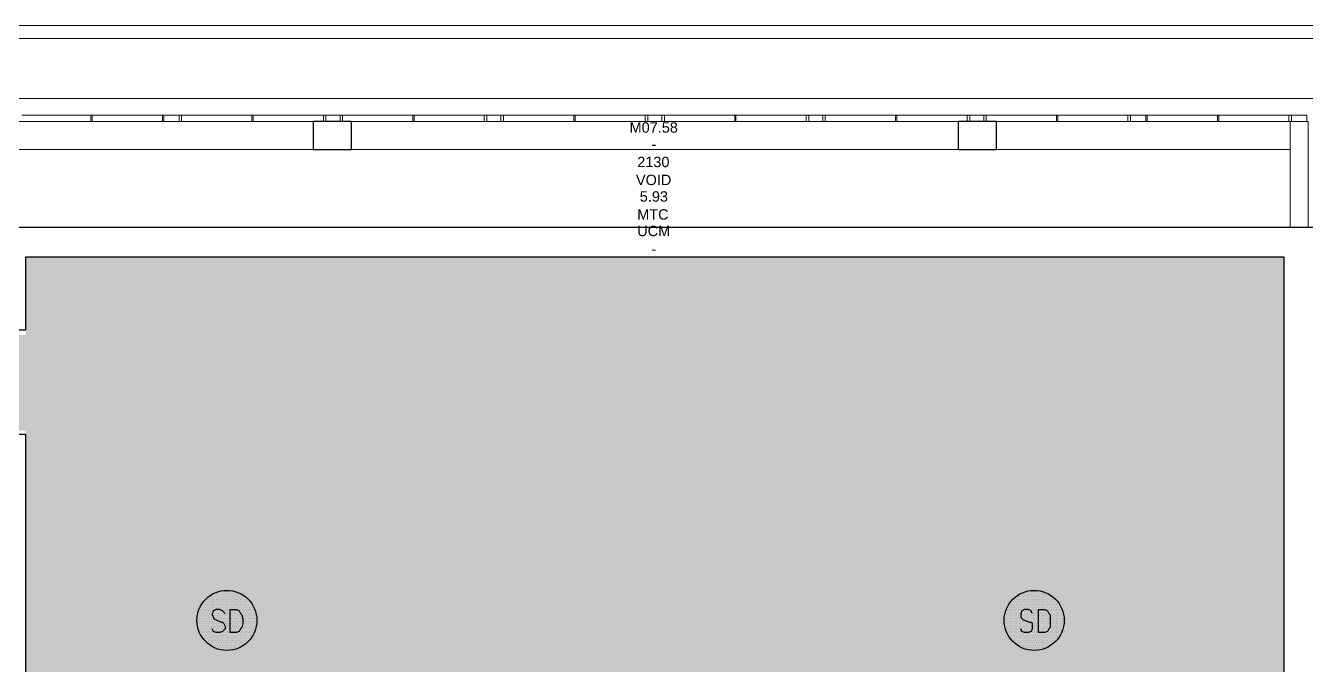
# Model space of a CAD drawing. Header units: millimetres. Extents: x 0 to 58.8, y 0 to 18.9.
# Drawn here: x 18.2 to 28.26, y 13.58 to 18.61 of the extents above; entities that cross this region are included whole.
import ezdxf

# ---------------------------------------------------------------- set-up
doc = ezdxf.new("R2010")
doc.units = ezdxf.units.MM
doc.layers.add('PDF_014407$_ps_FIRE$DETECT', color=80, linetype='Continuous', true_color=0x3fff00)
doc.layers.add('PDF_014407$HL-TMP', color=7, linetype='Continuous', true_color=0x800000)
for name, color, linetype in [('PDF_014407$_ps_HATCH', 7, 'Continuous'), ('PDF_014407$_ps_TEXTBOLD', 2, 'Continuous'), ('PDF_014407$BL', 7, 'Continuous'), ('PDF_014407$WA', 7, 'Continuous'), ('PDF_014407$WA-COL', 7, 'Continuous'), ('PDF_014407$WA-EXT', 7, 'Continuous'), ('PDF_014407$WN', 7, 'Continuous'), ('PDF_Text', 7, 'Continuous')]:
    doc.layers.add(name, color=color, linetype=linetype)
doc.styles.add('PDF ArialMT', font='arial.ttf')

msp = doc.modelspace()

# ---------------------------------------------------------------- linework, layer by layer
at = {"layer": 'PDF_014407$_ps_FIRE$DETECT', "lineweight": 25}
for centre in [(19.778, 13.935), (26.123, 13.935)]:
    msp.add_circle(centre, 0.236, dxfattribs=at)
at = {"layer": 'PDF_014407$_ps_HATCH', "lineweight": 9}
for points in [[(19.623, 14.1), (19.623, 14.1)], [(19.643, 14.1), (19.643, 14.1)], [(19.653, 14.12), (19.653, 14.12)], [(19.653, 14.1), (19.653, 14.1)], [(19.663, 14.12), (19.663, 14.12)], [(19.673, 14.141), (19.673, 14.141)], [(19.673, 14.1), (19.673, 14.1)], [(19.683, 14.12), (19.683, 14.12)], [(19.693, 14.141), (19.693, 14.141)], [(19.693, 14.1), (19.693, 14.1)], [(19.703, 14.161), (19.703, 14.161)], [(19.703, 14.12), (19.703, 14.12)], [(19.713, 14.141), (19.713, 14.141)], [(19.713, 14.1), (19.713, 14.1)], [(19.723, 14.161), (19.723, 14.161)], [(19.723, 14.12), (19.723, 14.12)], [(19.733, 14.141), (19.733, 14.141)], [(19.733, 14.1), (19.733, 14.1)], [(19.743, 14.161), (19.743, 14.161)], [(19.743, 14.12), (19.743, 14.12)], [(19.753, 14.141), (19.753, 14.141)], [(19.753, 14.1), (19.753, 14.1)], [(19.763, 14.161), (19.763, 14.161)], [(19.763, 14.12), (19.763, 14.12)], [(19.773, 14.141), (19.773, 14.141)], [(19.773, 14.1), (19.773, 14.1)], [(19.783, 14.161), (19.783, 14.161)], [(19.783, 14.12), (19.783, 14.12)], [(19.793, 14.141), (19.793, 14.141)], [(19.793, 14.1), (19.793, 14.1)], [(19.803, 14.161), (19.803, 14.161)], [(19.803, 14.12), (19.803, 14.12)], [(19.813, 14.141), (19.813, 14.141)], [(19.813, 14.1), (19.813, 14.1)], [(19.823, 14.161), (19.823, 14.161)], [(19.823, 14.12), (19.823, 14.12)], [(19.834, 14.161), (19.834, 14.161)], [(19.834, 14.141), (19.834, 14.141)], [(19.834, 14.12), (19.834, 14.12)], [(19.834, 14.1), (19.834, 14.1)], [(19.844, 14.141), (19.844, 14.141)], [(19.844, 14.1), (19.844, 14.1)], [(19.854, 14.161), (19.854, 14.161)], [(19.854, 14.12), (19.854, 14.12)], [(19.864, 14.141), (19.864, 14.141)], [(19.864, 14.1), (19.864, 14.1)], [(19.874, 14.12), (19.874, 14.12)], [(19.884, 14.141), (19.884, 14.141)], [(19.884, 14.1), (19.884, 14.1)], [(19.894, 14.12), (19.894, 14.12)], [(19.904, 14.1), (19.904, 14.1)], [(19.914, 14.12), (19.914, 14.12)], [(19.924, 14.1), (19.924, 14.1)], [(19.944, 14.1), (19.944, 14.1)], [(25.967, 14.1), (25.967, 14.1)], [(25.987, 14.1), (25.987, 14.1)], [(25.997, 14.12), (25.997, 14.12)], [(26.007, 14.1), (26.007, 14.1)], [(26.017, 14.12), (26.017, 14.12)], [(26.027, 14.141), (26.027, 14.141)], [(26.027, 14.1), (26.027, 14.1)], [(26.037, 14.12), (26.037, 14.12)], [(26.047, 14.141), (26.047, 14.141)], [(26.047, 14.1), (26.047, 14.1)], [(26.057, 14.161), (26.057, 14.161)], [(26.057, 14.12), (26.057, 14.12)], [(26.067, 14.141), (26.067, 14.141)], [(26.067, 14.1), (26.067, 14.1)], [(26.077, 14.161), (26.077, 14.161)], [(26.077, 14.12), (26.077, 14.12)], [(26.088, 14.141), (26.088, 14.141)], [(26.088, 14.1), (26.088, 14.1)], [(26.098, 14.161), (26.098, 14.161)], [(26.098, 14.12), (26.098, 14.12)], [(26.108, 14.141), (26.108, 14.141)], [(26.108, 14.1), (26.108, 14.1)], [(26.118, 14.161), (26.118, 14.161)], [(26.118, 14.12), (26.118, 14.12)], [(26.128, 14.161), (26.128, 14.161)], [(26.128, 14.141), (26.128, 14.141)], [(26.128, 14.12), (26.128, 14.12)], [(26.128, 14.1), (26.128, 14.1)], [(26.138, 14.141), (26.138, 14.141)], [(26.138, 14.1), (26.138, 14.1)], [(26.148, 14.161), (26.148, 14.161)], [(26.148, 14.12), (26.148, 14.12)], [(26.158, 14.141), (26.158, 14.141)], [(26.158, 14.1), (26.158, 14.1)], [(26.168, 14.161), (26.168, 14.161)], [(26.168, 14.12), (26.168, 14.12)], [(26.178, 14.141), (26.178, 14.141)], [(26.178, 14.1), (26.178, 14.1)], [(26.188, 14.161), (26.188, 14.161)], [(26.188, 14.12), (26.188, 14.12)], [(26.198, 14.141), (26.198, 14.141)], [(26.198, 14.1), (26.198, 14.1)], [(26.208, 14.161), (26.208, 14.161)], [(26.208, 14.12), (26.208, 14.12)], [(26.218, 14.141), (26.218, 14.141)], [(26.218, 14.1), (26.218, 14.1)], [(26.228, 14.12), (26.228, 14.12)], [(26.238, 14.141), (26.238, 14.141)], [(26.238, 14.1), (26.238, 14.1)], [(26.248, 14.12), (26.248, 14.12)], [(26.258, 14.1), (26.258, 14.1)], [(26.268, 14.12), (26.268, 14.12)], [(26.278, 14.1), (26.278, 14.1)], [(26.298, 14.1), (26.298, 14.1)], [(19.552, 14.01), (19.552, 14.01)], [(19.562, 14.02), (19.562, 14.02)], [(19.573, 14.04), (19.573, 14.04)], [(19.573, 14.01), (19.573, 14.01)], [(19.583, 14.06), (19.583, 14.06)], [(19.583, 14.02), (19.583, 14.02)], [(19.593, 14.04), (19.593, 14.04)], [(19.593, 14.01), (19.593, 14.01)], [(19.603, 14.06), (19.603, 14.06)], [(19.603, 14.02), (19.603, 14.02)], [(19.613, 14.08), (19.613, 14.08)], [(19.613, 14.04), (19.613, 14.04)], [(19.613, 14.01), (19.613, 14.01)], [(19.623, 14.06), (19.623, 14.06)], [(19.623, 14.02), (19.623, 14.02)], [(19.633, 14.08), (19.633, 14.08)], [(19.633, 14.04), (19.633, 14.04)], [(19.633, 14.01), (19.633, 14.01)], [(19.643, 14.06), (19.643, 14.06)], [(19.643, 14.02), (19.643, 14.02)], [(19.653, 14.08), (19.653, 14.08)], [(19.653, 14.06), (19.653, 14.06)], [(19.653, 14.04), (19.653, 14.04)], [(19.653, 14.02), (19.653, 14.02)], [(19.653, 14.01), (19.653, 14.01)], [(19.663, 14.08), (19.663, 14.08)], [(19.663, 14.04), (19.663, 14.04)], [(19.663, 14.01), (19.663, 14.01)], [(19.673, 14.06), (19.673, 14.06)], [(19.673, 14.02), (19.673, 14.02)], [(19.683, 14.08), (19.683, 14.08)], [(19.683, 14.04), (19.683, 14.04)], [(19.683, 14.01), (19.683, 14.01)], [(19.693, 14.06), (19.693, 14.06)], [(19.693, 14.02), (19.693, 14.02)], [(19.703, 14.08), (19.703, 14.08)], [(19.703, 14.04), (19.703, 14.04)], [(19.703, 14.01), (19.703, 14.01)], [(19.713, 14.06), (19.713, 14.06)], [(19.713, 14.02), (19.713, 14.02)], [(19.723, 14.08), (19.723, 14.08)], [(19.723, 14.04), (19.723, 14.04)], [(19.723, 14.01), (19.723, 14.01)], [(19.733, 14.06), (19.733, 14.06)], [(19.733, 14.02), (19.733, 14.02)], [(19.743, 14.08), (19.743, 14.08)], [(19.743, 14.04), (19.743, 14.04)], [(19.743, 14.01), (19.743, 14.01)], [(19.753, 14.06), (19.753, 14.06)], [(19.753, 14.02), (19.753, 14.02)], [(19.763, 14.08), (19.763, 14.08)], [(19.763, 14.04), (19.763, 14.04)], [(19.763, 14.01), (19.763, 14.01)], [(19.773, 14.06), (19.773, 14.06)], [(19.773, 14.02), (19.773, 14.02)], [(19.783, 14.08), (19.783, 14.08)], [(19.783, 14.04), (19.783, 14.04)], [(19.783, 14.01), (19.783, 14.01)], [(19.793, 14.06), (19.793, 14.06)], [(19.793, 14.02), (19.793, 14.02)], [(19.803, 14.08), (19.803, 14.08)], [(19.803, 14.04), (19.803, 14.04)], [(19.803, 14.01), (19.803, 14.01)], [(19.813, 14.06), (19.813, 14.06)], [(19.813, 14.02), (19.813, 14.02)], [(19.823, 14.08), (19.823, 14.08)], [(19.823, 14.04), (19.823, 14.04)], [(19.823, 14.01), (19.823, 14.01)], [(19.834, 14.08), (19.834, 14.08)], [(19.834, 14.06), (19.834, 14.06)], [(19.834, 14.04), (19.834, 14.04)], [(19.834, 14.02), (19.834, 14.02)], [(19.834, 14.01), (19.834, 14.01)], [(19.844, 14.06), (19.844, 14.06)], [(19.844, 14.02), (19.844, 14.02)], [(19.854, 14.08), (19.854, 14.08)], [(19.854, 14.04), (19.854, 14.04)], [(19.854, 14.01), (19.854, 14.01)], [(19.864, 14.06), (19.864, 14.06)], [(19.864, 14.02), (19.864, 14.02)], [(19.874, 14.08), (19.874, 14.08)], [(19.874, 14.04), (19.874, 14.04)], [(19.874, 14.01), (19.874, 14.01)], [(19.884, 14.06), (19.884, 14.06)], [(19.884, 14.02), (19.884, 14.02)], [(19.894, 14.08), (19.894, 14.08)], [(19.894, 14.04), (19.894, 14.04)], [(19.894, 14.01), (19.894, 14.01)], [(19.904, 14.06), (19.904, 14.06)], [(19.904, 14.02), (19.904, 14.02)], [(19.914, 14.08), (19.914, 14.08)], [(19.914, 14.04), (19.914, 14.04)], [(19.914, 14.01), (19.914, 14.01)], [(19.924, 14.06), (19.924, 14.06)], [(19.924, 14.02), (19.924, 14.02)], [(19.934, 14.08), (19.934, 14.08)], [(19.934, 14.04), (19.934, 14.04)], [(19.934, 14.01), (19.934, 14.01)], [(19.944, 14.06), (19.944, 14.06)], [(19.944, 14.02), (19.944, 14.02)], [(19.954, 14.08), (19.954, 14.08)], [(19.954, 14.04), (19.954, 14.04)], [(19.954, 14.01), (19.954, 14.01)], [(19.964, 14.06), (19.964, 14.06)], [(19.964, 14.02), (19.964, 14.02)], [(19.974, 14.04), (19.974, 14.04)], [(19.974, 14.01), (19.974, 14.01)], [(19.984, 14.06), (19.984, 14.06)], [(19.984, 14.02), (19.984, 14.02)], [(19.994, 14.04), (19.994, 14.04)], [(19.994, 14.01), (19.994, 14.01)], [(20.004, 14.02), (20.004, 14.02)], [(20.004, 14.01), (20.004, 14.01)], [(25.907, 14.01), (25.907, 14.01)], [(25.917, 14.02), (25.917, 14.02)], [(25.927, 14.04), (25.927, 14.04)], [(25.927, 14.01), (25.927, 14.01)], [(25.937, 14.06), (25.937, 14.06)], [(25.937, 14.02), (25.937, 14.02)], [(25.947, 14.06), (25.947, 14.06)], [(25.947, 14.04), (25.947, 14.04)], [(25.947, 14.02), (25.947, 14.02)], [(25.947, 14.01), (25.947, 14.01)], [(25.957, 14.08), (25.957, 14.08)], [(25.957, 14.04), (25.957, 14.04)], [(25.957, 14.01), (25.957, 14.01)], [(25.967, 14.06), (25.967, 14.06)], [(25.967, 14.02), (25.967, 14.02)], [(25.977, 14.08), (25.977, 14.08)], [(25.977, 14.04), (25.977, 14.04)], [(25.977, 14.01), (25.977, 14.01)], [(25.987, 14.06), (25.987, 14.06)], [(25.987, 14.02), (25.987, 14.02)], [(25.997, 14.08), (25.997, 14.08)], [(25.997, 14.04), (25.997, 14.04)], [(25.997, 14.01), (25.997, 14.01)], [(26.007, 14.06), (26.007, 14.06)], [(26.007, 14.02), (26.007, 14.02)], [(26.017, 14.08), (26.017, 14.08)], [(26.017, 14.04), (26.017, 14.04)], [(26.017, 14.01), (26.017, 14.01)], [(26.027, 14.06), (26.027, 14.06)], [(26.027, 14.02), (26.027, 14.02)], [(26.037, 14.08), (26.037, 14.08)], [(26.037, 14.04), (26.037, 14.04)], [(26.037, 14.01), (26.037, 14.01)], [(26.047, 14.06), (26.047, 14.06)], [(26.047, 14.02), (26.047, 14.02)], [(26.057, 14.08), (26.057, 14.08)], [(26.057, 14.04), (26.057, 14.04)], [(26.057, 14.01), (26.057, 14.01)], [(26.067, 14.06), (26.067, 14.06)], [(26.067, 14.02), (26.067, 14.02)], [(26.077, 14.08), (26.077, 14.08)], [(26.077, 14.04), (26.077, 14.04)], [(26.077, 14.01), (26.077, 14.01)], [(26.088, 14.06), (26.088, 14.06)], [(26.088, 14.02), (26.088, 14.02)], [(26.098, 14.08), (26.098, 14.08)], [(26.098, 14.04), (26.098, 14.04)], [(26.098, 14.01), (26.098, 14.01)], [(26.108, 14.06), (26.108, 14.06)], [(26.108, 14.02), (26.108, 14.02)], [(26.118, 14.08), (26.118, 14.08)], [(26.118, 14.04), (26.118, 14.04)], [(26.118, 14.01), (26.118, 14.01)], [(26.128, 14.08), (26.128, 14.08)], [(26.128, 14.06), (26.128, 14.06)], [(26.128, 14.04), (26.128, 14.04)], [(26.128, 14.02), (26.128, 14.02)], [(26.128, 14.01), (26.128, 14.01)], [(26.138, 14.06), (26.138, 14.06)], [(26.138, 14.02), (26.138, 14.02)], [(26.148, 14.08), (26.148, 14.08)], [(26.148, 14.04), (26.148, 14.04)], [(26.148, 14.01), (26.148, 14.01)], [(26.158, 14.06), (26.158, 14.06)], [(26.158, 14.02), (26.158, 14.02)], [(26.168, 14.08), (26.168, 14.08)], [(26.168, 14.04), (26.168, 14.04)], [(26.168, 14.01), (26.168, 14.01)], [(26.178, 14.06), (26.178, 14.06)], [(26.178, 14.02), (26.178, 14.02)], [(26.188, 14.08), (26.188, 14.08)], [(26.188, 14.04), (26.188, 14.04)], [(26.188, 14.01), (26.188, 14.01)], [(26.198, 14.06), (26.198, 14.06)], [(26.198, 14.02), (26.198, 14.02)], [(26.208, 14.08), (26.208, 14.08)], [(26.208, 14.04), (26.208, 14.04)], [(26.208, 14.01), (26.208, 14.01)], [(26.218, 14.06), (26.218, 14.06)], [(26.218, 14.02), (26.218, 14.02)], [(26.228, 14.08), (26.228, 14.08)], [(26.228, 14.04), (26.228, 14.04)], [(26.228, 14.01), (26.228, 14.01)], [(26.238, 14.06), (26.238, 14.06)], [(26.238, 14.02), (26.238, 14.02)], [(26.248, 14.08), (26.248, 14.08)], [(26.248, 14.04), (26.248, 14.04)], [(26.248, 14.01), (26.248, 14.01)], [(26.258, 14.06), (26.258, 14.06)], [(26.258, 14.02), (26.258, 14.02)], [(26.268, 14.08), (26.268, 14.08)], [(26.268, 14.04), (26.268, 14.04)], [(26.268, 14.01), (26.268, 14.01)], [(26.278, 14.06), (26.278, 14.06)], [(26.278, 14.02), (26.278, 14.02)], [(26.288, 14.08), (26.288, 14.08)], [(26.288, 14.04), (26.288, 14.04)], [(26.288, 14.01), (26.288, 14.01)], [(26.298, 14.08), (26.298, 14.08)], [(26.298, 14.06), (26.298, 14.06)], [(26.298, 14.04), (26.298, 14.04)], [(26.298, 14.02), (26.298, 14.02)], [(26.298, 14.01), (26.298, 14.01)], [(26.308, 14.06), (26.308, 14.06)], [(26.308, 14.02), (26.308, 14.02)], [(26.318, 14.04), (26.318, 14.04)], [(26.318, 14.01), (26.318, 14.01)], [(26.328, 14.06), (26.328, 14.06)], [(26.328, 14.02), (26.328, 14.02)], [(26.338, 14.04), (26.338, 14.04)], [(26.338, 14.01), (26.338, 14.01)], [(26.349, 14.02), (26.349, 14.02)], [(26.359, 14.01), (26.359, 14.01)], [(19.542, 13.95), (19.542, 13.95)], [(19.542, 13.91), (19.542, 13.91)], [(19.552, 13.97), (19.552, 13.97)], [(19.552, 13.93), (19.552, 13.93)], [(19.562, 13.99), (19.562, 13.99)], [(19.562, 13.95), (19.562, 13.95)], [(19.562, 13.91), (19.562, 13.91)], [(19.573, 13.97), (19.573, 13.97)], [(19.573, 13.93), (19.573, 13.93)], [(19.583, 13.99), (19.583, 13.99)], [(19.583, 13.95), (19.583, 13.95)], [(19.583, 13.91), (19.583, 13.91)], [(19.593, 13.97), (19.593, 13.97)], [(19.593, 13.93), (19.593, 13.93)], [(19.603, 13.99), (19.603, 13.99)], [(19.603, 13.95), (19.603, 13.95)], [(19.603, 13.91), (19.603, 13.91)], [(19.613, 13.97), (19.613, 13.97)], [(19.613, 13.93), (19.613, 13.93)], [(19.623, 13.99), (19.623, 13.99)], [(19.623, 13.95), (19.623, 13.95)], [(19.623, 13.91), (19.623, 13.91)], [(19.633, 13.97), (19.633, 13.97)], [(19.633, 13.93), (19.633, 13.93)], [(19.643, 13.99), (19.643, 13.99)], [(19.643, 13.95), (19.643, 13.95)], [(19.643, 13.91), (19.643, 13.91)], [(19.653, 13.99), (19.653, 13.99)], [(19.653, 13.97), (19.653, 13.97)], [(19.653, 13.95), (19.653, 13.95)], [(19.653, 13.93), (19.653, 13.93)], [(19.653, 13.91), (19.653, 13.91)], [(19.663, 13.97), (19.663, 13.97)], [(19.663, 13.93), (19.663, 13.93)], [(19.673, 13.99), (19.673, 13.99)], [(19.673, 13.95), (19.673, 13.95)], [(19.673, 13.91), (19.673, 13.91)], [(19.683, 13.97), (19.683, 13.97)], [(19.683, 13.93), (19.683, 13.93)], [(19.693, 13.99), (19.693, 13.99)], [(19.693, 13.95), (19.693, 13.95)], [(19.693, 13.91), (19.693, 13.91)], [(19.703, 13.97), (19.703, 13.97)], [(19.703, 13.93), (19.703, 13.93)], [(19.713, 13.99), (19.713, 13.99)], [(19.713, 13.95), (19.713, 13.95)], [(19.713, 13.91), (19.713, 13.91)], [(19.723, 13.97), (19.723, 13.97)], [(19.723, 13.93), (19.723, 13.93)], [(19.733, 13.99), (19.733, 13.99)], [(19.733, 13.95), (19.733, 13.95)], [(19.733, 13.91), (19.733, 13.91)], [(19.743, 13.97), (19.743, 13.97)], [(19.743, 13.93), (19.743, 13.93)], [(19.753, 13.99), (19.753, 13.99)], [(19.753, 13.95), (19.753, 13.95)], [(19.753, 13.91), (19.753, 13.91)], [(19.763, 13.97), (19.763, 13.97)], [(19.763, 13.93), (19.763, 13.93)], [(19.773, 13.99), (19.773, 13.99)], [(19.773, 13.95), (19.773, 13.95)], [(19.773, 13.91), (19.773, 13.91)], [(19.783, 13.97), (19.783, 13.97)], [(19.783, 13.93), (19.783, 13.93)], [(19.793, 13.99), (19.793, 13.99)], [(19.793, 13.95), (19.793, 13.95)], [(19.793, 13.91), (19.793, 13.91)], [(19.803, 13.97), (19.803, 13.97)], [(19.803, 13.93), (19.803, 13.93)], [(19.813, 13.99), (19.813, 13.99)], [(19.813, 13.95), (19.813, 13.95)], [(19.813, 13.91), (19.813, 13.91)], [(19.823, 13.97), (19.823, 13.97)], [(19.823, 13.93), (19.823, 13.93)], [(19.834, 13.99), (19.834, 13.99)], [(19.834, 13.97), (19.834, 13.97)], [(19.834, 13.95), (19.834, 13.95)], [(19.834, 13.93), (19.834, 13.93)], [(19.834, 13.91), (19.834, 13.91)], [(19.844, 13.99), (19.844, 13.99)], [(19.844, 13.95), (19.844, 13.95)], [(19.844, 13.91), (19.844, 13.91)], [(19.854, 13.97), (19.854, 13.97)], [(19.854, 13.93), (19.854, 13.93)], [(19.864, 13.99), (19.864, 13.99)], [(19.864, 13.95), (19.864, 13.95)], [(19.864, 13.91), (19.864, 13.91)], [(19.874, 13.97), (19.874, 13.97)], [(19.874, 13.93), (19.874, 13.93)], [(19.884, 13.99), (19.884, 13.99)], [(19.884, 13.95), (19.884, 13.95)], [(19.884, 13.91), (19.884, 13.91)], [(19.894, 13.97), (19.894, 13.97)], [(19.894, 13.93), (19.894, 13.93)], [(19.904, 13.99), (19.904, 13.99)], [(19.904, 13.95), (19.904, 13.95)], [(19.904, 13.91), (19.904, 13.91)], [(19.914, 13.97), (19.914, 13.97)], [(19.914, 13.93), (19.914, 13.93)], [(19.924, 13.99), (19.924, 13.99)], [(19.924, 13.95), (19.924, 13.95)], [(19.924, 13.91), (19.924, 13.91)], [(19.934, 13.97), (19.934, 13.97)], [(19.934, 13.93), (19.934, 13.93)], [(19.944, 13.99), (19.944, 13.99)], [(19.944, 13.95), (19.944, 13.95)], [(19.944, 13.91), (19.944, 13.91)], [(19.954, 13.97), (19.954, 13.97)], [(19.954, 13.93), (19.954, 13.93)], [(19.964, 13.99), (19.964, 13.99)], [(19.964, 13.95), (19.964, 13.95)], [(19.964, 13.91), (19.964, 13.91)], [(19.974, 13.97), (19.974, 13.97)], [(19.974, 13.93), (19.974, 13.93)], [(19.984, 13.99), (19.984, 13.99)], [(19.984, 13.95), (19.984, 13.95)], [(19.984, 13.91), (19.984, 13.91)], [(19.994, 13.97), (19.994, 13.97)], [(19.994, 13.93), (19.994, 13.93)], [(20.004, 13.99), (20.004, 13.99)], [(20.004, 13.97), (20.004, 13.97)], [(20.004, 13.95), (20.004, 13.95)], [(20.004, 13.93), (20.004, 13.93)], [(20.004, 13.91), (20.004, 13.91)], [(20.014, 13.95), (20.014, 13.95)], [(20.014, 13.91), (20.014, 13.91)], [(25.897, 13.95), (25.897, 13.95)], [(25.897, 13.91), (25.897, 13.91)], [(25.907, 13.97), (25.907, 13.97)], [(25.907, 13.93), (25.907, 13.93)], [(25.917, 13.99), (25.917, 13.99)], [(25.917, 13.95), (25.917, 13.95)], [(25.917, 13.91), (25.917, 13.91)], [(25.927, 13.97), (25.927, 13.97)], [(25.927, 13.93), (25.927, 13.93)], [(25.937, 13.99), (25.937, 13.99)], [(25.937, 13.95), (25.937, 13.95)], [(25.937, 13.91), (25.937, 13.91)], [(25.947, 13.99), (25.947, 13.99)], [(25.947, 13.97), (25.947, 13.97)], [(25.947, 13.95), (25.947, 13.95)], [(25.947, 13.93), (25.947, 13.93)], [(25.947, 13.91), (25.947, 13.91)], [(25.957, 13.97), (25.957, 13.97)], [(25.957, 13.93), (25.957, 13.93)], [(25.967, 13.99), (25.967, 13.99)], [(25.967, 13.95), (25.967, 13.95)], [(25.967, 13.91), (25.967, 13.91)], [(25.977, 13.97), (25.977, 13.97)], [(25.977, 13.93), (25.977, 13.93)], [(25.987, 13.99), (25.987, 13.99)], [(25.987, 13.95), (25.987, 13.95)], [(25.987, 13.91), (25.987, 13.91)], [(25.997, 13.97), (25.997, 13.97)], [(25.997, 13.93), (25.997, 13.93)], [(26.007, 13.99), (26.007, 13.99)], [(26.007, 13.95), (26.007, 13.95)], [(26.007, 13.91), (26.007, 13.91)], [(26.017, 13.97), (26.017, 13.97)], [(26.017, 13.93), (26.017, 13.93)], [(26.027, 13.99), (26.027, 13.99)], [(26.027, 13.95), (26.027, 13.95)], [(26.027, 13.91), (26.027, 13.91)], [(26.037, 13.97), (26.037, 13.97)], [(26.037, 13.93), (26.037, 13.93)], [(26.047, 13.99), (26.047, 13.99)], [(26.047, 13.95), (26.047, 13.95)], [(26.047, 13.91), (26.047, 13.91)], [(26.057, 13.97), (26.057, 13.97)], [(26.057, 13.93), (26.057, 13.93)], [(26.067, 13.99), (26.067, 13.99)], [(26.067, 13.95), (26.067, 13.95)], [(26.067, 13.91), (26.067, 13.91)], [(26.077, 13.97), (26.077, 13.97)], [(26.077, 13.93), (26.077, 13.93)], [(26.088, 13.99), (26.088, 13.99)], [(26.088, 13.95), (26.088, 13.95)], [(26.088, 13.91), (26.088, 13.91)], [(26.098, 13.97), (26.098, 13.97)], [(26.098, 13.93), (26.098, 13.93)], [(26.108, 13.99), (26.108, 13.99)], [(26.108, 13.95), (26.108, 13.95)], [(26.108, 13.91), (26.108, 13.91)], [(26.118, 13.97), (26.118, 13.97)], [(26.118, 13.93), (26.118, 13.93)], [(26.128, 13.99), (26.128, 13.99)], [(26.128, 13.97), (26.128, 13.97)], [(26.128, 13.95), (26.128, 13.95)], [(26.128, 13.93), (26.128, 13.93)], [(26.128, 13.91), (26.128, 13.91)], [(26.138, 13.99), (26.138, 13.99)], [(26.138, 13.95), (26.138, 13.95)], [(26.138, 13.91), (26.138, 13.91)], [(26.148, 13.97), (26.148, 13.97)], [(26.148, 13.93), (26.148, 13.93)], [(26.158, 13.99), (26.158, 13.99)], [(26.158, 13.95), (26.158, 13.95)], [(26.158, 13.91), (26.158, 13.91)], [(26.168, 13.97), (26.168, 13.97)], [(26.168, 13.93), (26.168, 13.93)], [(26.178, 13.99), (26.178, 13.99)], [(26.178, 13.95), (26.178, 13.95)], [(26.178, 13.91), (26.178, 13.91)], [(26.188, 13.97), (26.188, 13.97)], [(26.188, 13.93), (26.188, 13.93)], [(26.198, 13.99), (26.198, 13.99)], [(26.198, 13.95), (26.198, 13.95)], [(26.198, 13.91), (26.198, 13.91)], [(26.208, 13.97), (26.208, 13.97)], [(26.208, 13.93), (26.208, 13.93)], [(26.218, 13.99), (26.218, 13.99)], [(26.218, 13.95), (26.218, 13.95)], [(26.218, 13.91), (26.218, 13.91)], [(26.228, 13.97), (26.228, 13.97)], [(26.228, 13.93), (26.228, 13.93)], [(26.238, 13.99), (26.238, 13.99)], [(26.238, 13.95), (26.238, 13.95)], [(26.238, 13.91), (26.238, 13.91)], [(26.248, 13.97), (26.248, 13.97)], [(26.248, 13.93), (26.248, 13.93)], [(26.258, 13.99), (26.258, 13.99)], [(26.258, 13.95), (26.258, 13.95)], [(26.258, 13.91), (26.258, 13.91)], [(26.268, 13.97), (26.268, 13.97)], [(26.268, 13.93), (26.268, 13.93)], [(26.278, 13.99), (26.278, 13.99)], [(26.278, 13.95), (26.278, 13.95)], [(26.278, 13.91), (26.278, 13.91)], [(26.288, 13.97), (26.288, 13.97)], [(26.288, 13.93), (26.288, 13.93)], [(26.298, 13.99), (26.298, 13.99)], [(26.298, 13.97), (26.298, 13.97)], [(26.298, 13.95), (26.298, 13.95)], [(26.298, 13.93), (26.298, 13.93)], [(26.298, 13.91), (26.298, 13.91)], [(26.308, 13.99), (26.308, 13.99)], [(26.308, 13.95), (26.308, 13.95)], [(26.308, 13.91), (26.308, 13.91)], [(26.318, 13.97), (26.318, 13.97)], [(26.318, 13.93), (26.318, 13.93)], [(26.328, 13.99), (26.328, 13.99)], [(26.328, 13.95), (26.328, 13.95)], [(26.328, 13.91), (26.328, 13.91)], [(26.338, 13.97), (26.338, 13.97)], [(26.338, 13.93), (26.338, 13.93)], [(26.349, 13.99), (26.349, 13.99)], [(26.349, 13.95), (26.349, 13.95)], [(26.349, 13.91), (26.349, 13.91)], [(26.359, 13.97), (26.359, 13.97)], [(26.359, 13.93), (26.359, 13.93)], [(26.369, 13.95), (26.369, 13.95)], [(26.369, 13.91), (26.369, 13.91)], [(19.552, 13.89), (19.552, 13.89)], [(19.552, 13.849), (19.552, 13.849)], [(19.562, 13.87), (19.562, 13.87)], [(19.562, 13.839), (19.562, 13.839)], [(19.573, 13.89), (19.573, 13.89)], [(19.573, 13.849), (19.573, 13.849)], [(19.573, 13.819), (19.573, 13.819)], [(19.583, 13.87), (19.583, 13.87)], [(19.583, 13.839), (19.583, 13.839)], [(19.583, 13.799), (19.583, 13.799)], [(19.593, 13.89), (19.593, 13.89)], [(19.593, 13.849), (19.593, 13.849)], [(19.593, 13.819), (19.593, 13.819)], [(19.603, 13.87), (19.603, 13.87)], [(19.603, 13.839), (19.603, 13.839)], [(19.603, 13.799), (19.603, 13.799)], [(19.613, 13.89), (19.613, 13.89)], [(19.613, 13.849), (19.613, 13.849)], [(19.613, 13.819), (19.613, 13.819)], [(19.623, 13.87), (19.623, 13.87)], [(19.623, 13.839), (19.623, 13.839)], [(19.623, 13.799), (19.623, 13.799)], [(19.633, 13.89), (19.633, 13.89)], [(19.633, 13.849), (19.633, 13.849)], [(19.633, 13.819), (19.633, 13.819)], [(19.643, 13.87), (19.643, 13.87)], [(19.643, 13.839), (19.643, 13.839)], [(19.643, 13.799), (19.643, 13.799)], [(19.653, 13.89), (19.653, 13.89)], [(19.653, 13.87), (19.653, 13.87)], [(19.653, 13.849), (19.653, 13.849)], [(19.653, 13.839), (19.653, 13.839)], [(19.653, 13.819), (19.653, 13.819)], [(19.653, 13.799), (19.653, 13.799)], [(19.663, 13.89), (19.663, 13.89)], [(19.663, 13.849), (19.663, 13.849)], [(19.663, 13.819), (19.663, 13.819)], [(19.673, 13.87), (19.673, 13.87)], [(19.673, 13.839), (19.673, 13.839)], [(19.673, 13.799), (19.673, 13.799)], [(19.683, 13.89), (19.683, 13.89)], [(19.683, 13.849), (19.683, 13.849)], [(19.683, 13.819), (19.683, 13.819)], [(19.693, 13.87), (19.693, 13.87)], [(19.693, 13.839), (19.693, 13.839)], [(19.693, 13.799), (19.693, 13.799)], [(19.703, 13.89), (19.703, 13.89)], [(19.703, 13.849), (19.703, 13.849)], [(19.703, 13.819), (19.703, 13.819)], [(19.713, 13.87), (19.713, 13.87)], [(19.713, 13.839), (19.713, 13.839)], [(19.713, 13.799), (19.713, 13.799)], [(19.723, 13.89), (19.723, 13.89)], [(19.723, 13.849), (19.723, 13.849)], [(19.723, 13.819), (19.723, 13.819)], [(19.733, 13.87), (19.733, 13.87)], [(19.733, 13.839), (19.733, 13.839)], [(19.733, 13.799), (19.733, 13.799)], [(19.743, 13.89), (19.743, 13.89)], [(19.743, 13.849), (19.743, 13.849)], [(19.743, 13.819), (19.743, 13.819)], [(19.753, 13.87), (19.753, 13.87)], [(19.753, 13.839), (19.753, 13.839)], [(19.753, 13.799), (19.753, 13.799)], [(19.763, 13.89), (19.763, 13.89)], [(19.763, 13.849), (19.763, 13.849)], [(19.763, 13.819), (19.763, 13.819)], [(19.773, 13.87), (19.773, 13.87)], [(19.773, 13.839), (19.773, 13.839)], [(19.773, 13.799), (19.773, 13.799)], [(19.783, 13.89), (19.783, 13.89)], [(19.783, 13.849), (19.783, 13.849)], [(19.783, 13.819), (19.783, 13.819)], [(19.793, 13.87), (19.793, 13.87)], [(19.793, 13.839), (19.793, 13.839)], [(19.793, 13.799), (19.793, 13.799)], [(19.803, 13.89), (19.803, 13.89)], [(19.803, 13.849), (19.803, 13.849)], [(19.803, 13.819), (19.803, 13.819)], [(19.813, 13.87), (19.813, 13.87)], [(19.813, 13.839), (19.813, 13.839)], [(19.813, 13.799), (19.813, 13.799)], [(19.823, 13.89), (19.823, 13.89)], [(19.823, 13.849), (19.823, 13.849)], [(19.823, 13.819), (19.823, 13.819)], [(19.834, 13.89), (19.834, 13.89)], [(19.834, 13.87), (19.834, 13.87)], [(19.834, 13.849), (19.834, 13.849)], [(19.834, 13.839), (19.834, 13.839)], [(19.834, 13.819), (19.834, 13.819)], [(19.834, 13.799), (19.834, 13.799)], [(19.844, 13.87), (19.844, 13.87)], [(19.844, 13.839), (19.844, 13.839)], [(19.844, 13.799), (19.844, 13.799)], [(19.854, 13.89), (19.854, 13.89)], [(19.854, 13.849), (19.854, 13.849)], [(19.854, 13.819), (19.854, 13.819)], [(19.864, 13.87), (19.864, 13.87)], [(19.864, 13.839), (19.864, 13.839)], [(19.864, 13.799), (19.864, 13.799)], [(19.874, 13.89), (19.874, 13.89)], [(19.874, 13.849), (19.874, 13.849)], [(19.874, 13.819), (19.874, 13.819)], [(19.884, 13.87), (19.884, 13.87)], [(19.884, 13.839), (19.884, 13.839)], [(19.884, 13.799), (19.884, 13.799)], [(19.894, 13.89), (19.894, 13.89)], [(19.894, 13.849), (19.894, 13.849)], [(19.894, 13.819), (19.894, 13.819)], [(19.904, 13.87), (19.904, 13.87)], [(19.904, 13.839), (19.904, 13.839)], [(19.904, 13.799), (19.904, 13.799)], [(19.914, 13.89), (19.914, 13.89)], [(19.914, 13.849), (19.914, 13.849)], [(19.914, 13.819), (19.914, 13.819)], [(19.924, 13.87), (19.924, 13.87)], [(19.924, 13.839), (19.924, 13.839)], [(19.924, 13.799), (19.924, 13.799)], [(19.934, 13.89), (19.934, 13.89)], [(19.934, 13.849), (19.934, 13.849)], [(19.934, 13.819), (19.934, 13.819)], [(19.944, 13.87), (19.944, 13.87)], [(19.944, 13.839), (19.944, 13.839)], [(19.944, 13.799), (19.944, 13.799)], [(19.954, 13.89), (19.954, 13.89)], [(19.954, 13.849), (19.954, 13.849)], [(19.954, 13.819), (19.954, 13.819)], [(19.964, 13.87), (19.964, 13.87)], [(19.964, 13.839), (19.964, 13.839)], [(19.964, 13.799), (19.964, 13.799)], [(19.974, 13.89), (19.974, 13.89)], [(19.974, 13.849), (19.974, 13.849)], [(19.974, 13.819), (19.974, 13.819)], [(19.984, 13.87), (19.984, 13.87)], [(19.984, 13.839), (19.984, 13.839)], [(19.984, 13.799), (19.984, 13.799)], [(19.994, 13.89), (19.994, 13.89)], [(19.994, 13.849), (19.994, 13.849)], [(19.994, 13.819), (19.994, 13.819)], [(20.004, 13.89), (20.004, 13.89)], [(20.004, 13.87), (20.004, 13.87)], [(20.004, 13.849), (20.004, 13.849)], [(20.004, 13.839), (20.004, 13.839)], [(25.907, 13.89), (25.907, 13.89)], [(25.907, 13.849), (25.907, 13.849)], [(25.917, 13.87), (25.917, 13.87)], [(25.917, 13.839), (25.917, 13.839)], [(25.927, 13.89), (25.927, 13.89)], [(25.927, 13.849), (25.927, 13.849)], [(25.927, 13.819), (25.927, 13.819)], [(25.937, 13.87), (25.937, 13.87)], [(25.937, 13.839), (25.937, 13.839)], [(25.937, 13.799), (25.937, 13.799)], [(25.947, 13.89), (25.947, 13.89)], [(25.947, 13.87), (25.947, 13.87)], [(25.947, 13.849), (25.947, 13.849)], [(25.947, 13.839), (25.947, 13.839)], [(25.947, 13.819), (25.947, 13.819)], [(25.947, 13.799), (25.947, 13.799)], [(25.957, 13.89), (25.957, 13.89)], [(25.957, 13.849), (25.957, 13.849)], [(25.957, 13.819), (25.957, 13.819)], [(25.967, 13.87), (25.967, 13.87)], [(25.967, 13.839), (25.967, 13.839)], [(25.967, 13.799), (25.967, 13.799)], [(25.977, 13.89), (25.977, 13.89)], [(25.977, 13.849), (25.977, 13.849)], [(25.977, 13.819), (25.977, 13.819)], [(25.987, 13.87), (25.987, 13.87)], [(25.987, 13.839), (25.987, 13.839)], [(25.987, 13.799), (25.987, 13.799)], [(25.997, 13.89), (25.997, 13.89)], [(25.997, 13.849), (25.997, 13.849)], [(25.997, 13.819), (25.997, 13.819)], [(26.007, 13.87), (26.007, 13.87)], [(26.007, 13.839), (26.007, 13.839)], [(26.007, 13.799), (26.007, 13.799)], [(26.017, 13.89), (26.017, 13.89)], [(26.017, 13.849), (26.017, 13.849)], [(26.017, 13.819), (26.017, 13.819)], [(26.027, 13.87), (26.027, 13.87)], [(26.027, 13.839), (26.027, 13.839)], [(26.027, 13.799), (26.027, 13.799)], [(26.037, 13.89), (26.037, 13.89)], [(26.037, 13.849), (26.037, 13.849)], [(26.037, 13.819), (26.037, 13.819)], [(26.047, 13.87), (26.047, 13.87)], [(26.047, 13.839), (26.047, 13.839)], [(26.047, 13.799), (26.047, 13.799)], [(26.057, 13.89), (26.057, 13.89)], [(26.057, 13.849), (26.057, 13.849)], [(26.057, 13.819), (26.057, 13.819)], [(26.067, 13.87), (26.067, 13.87)], [(26.067, 13.839), (26.067, 13.839)], [(26.067, 13.799), (26.067, 13.799)], [(26.077, 13.89), (26.077, 13.89)], [(26.077, 13.849), (26.077, 13.849)], [(26.077, 13.819), (26.077, 13.819)], [(26.088, 13.87), (26.088, 13.87)], [(26.088, 13.839), (26.088, 13.839)], [(26.088, 13.799), (26.088, 13.799)], [(26.098, 13.89), (26.098, 13.89)], [(26.098, 13.849), (26.098, 13.849)], [(26.098, 13.819), (26.098, 13.819)], [(26.108, 13.87), (26.108, 13.87)], [(26.108, 13.839), (26.108, 13.839)], [(26.108, 13.799), (26.108, 13.799)], [(26.118, 13.89), (26.118, 13.89)], [(26.118, 13.849), (26.118, 13.849)], [(26.118, 13.819), (26.118, 13.819)], [(26.128, 13.89), (26.128, 13.89)], [(26.128, 13.87), (26.128, 13.87)], [(26.128, 13.849), (26.128, 13.849)], [(26.128, 13.839), (26.128, 13.839)], [(26.128, 13.819), (26.128, 13.819)], [(26.128, 13.799), (26.128, 13.799)], [(26.138, 13.87), (26.138, 13.87)], [(26.138, 13.839), (26.138, 13.839)], [(26.138, 13.799), (26.138, 13.799)], [(26.148, 13.89), (26.148, 13.89)], [(26.148, 13.849), (26.148, 13.849)], [(26.148, 13.819), (26.148, 13.819)], [(26.158, 13.87), (26.158, 13.87)], [(26.158, 13.839), (26.158, 13.839)], [(26.158, 13.799), (26.158, 13.799)], [(26.168, 13.89), (26.168, 13.89)], [(26.168, 13.849), (26.168, 13.849)], [(26.168, 13.819), (26.168, 13.819)], [(26.178, 13.87), (26.178, 13.87)], [(26.178, 13.839), (26.178, 13.839)], [(26.178, 13.799), (26.178, 13.799)], [(26.188, 13.89), (26.188, 13.89)], [(26.188, 13.849), (26.188, 13.849)], [(26.188, 13.819), (26.188, 13.819)], [(26.198, 13.87), (26.198, 13.87)], [(26.198, 13.839), (26.198, 13.839)], [(26.198, 13.799), (26.198, 13.799)], [(26.208, 13.89), (26.208, 13.89)], [(26.208, 13.849), (26.208, 13.849)], [(26.208, 13.819), (26.208, 13.819)], [(26.218, 13.87), (26.218, 13.87)], [(26.218, 13.839), (26.218, 13.839)], [(26.218, 13.799), (26.218, 13.799)], [(26.228, 13.89), (26.228, 13.89)], [(26.228, 13.849), (26.228, 13.849)], [(26.228, 13.819), (26.228, 13.819)], [(26.238, 13.87), (26.238, 13.87)], [(26.238, 13.839), (26.238, 13.839)], [(26.238, 13.799), (26.238, 13.799)], [(26.248, 13.89), (26.248, 13.89)], [(26.248, 13.849), (26.248, 13.849)], [(26.248, 13.819), (26.248, 13.819)], [(26.258, 13.87), (26.258, 13.87)], [(26.258, 13.839), (26.258, 13.839)], [(26.258, 13.799), (26.258, 13.799)], [(26.268, 13.89), (26.268, 13.89)], [(26.268, 13.849), (26.268, 13.849)], [(26.268, 13.819), (26.268, 13.819)], [(26.278, 13.87), (26.278, 13.87)], [(26.278, 13.839), (26.278, 13.839)], [(26.278, 13.799), (26.278, 13.799)], [(26.288, 13.89), (26.288, 13.89)], [(26.288, 13.849), (26.288, 13.849)], [(26.288, 13.819), (26.288, 13.819)], [(26.298, 13.89), (26.298, 13.89)], [(26.298, 13.87), (26.298, 13.87)], [(26.298, 13.849), (26.298, 13.849)], [(26.298, 13.839), (26.298, 13.839)], [(26.298, 13.819), (26.298, 13.819)], [(26.298, 13.799), (26.298, 13.799)], [(26.308, 13.87), (26.308, 13.87)], [(26.308, 13.839), (26.308, 13.839)], [(26.308, 13.799), (26.308, 13.799)], [(26.318, 13.89), (26.318, 13.89)], [(26.318, 13.849), (26.318, 13.849)], [(26.318, 13.819), (26.318, 13.819)], [(26.328, 13.87), (26.328, 13.87)], [(26.328, 13.839), (26.328, 13.839)], [(26.328, 13.799), (26.328, 13.799)], [(26.338, 13.89), (26.338, 13.89)], [(26.338, 13.849), (26.338, 13.849)], [(26.338, 13.819), (26.338, 13.819)], [(26.349, 13.87), (26.349, 13.87)], [(26.349, 13.839), (26.349, 13.839)], [(26.359, 13.89), (26.359, 13.89)], [(26.359, 13.849), (26.359, 13.849)], [(19.613, 13.779), (19.613, 13.779)], [(19.623, 13.759), (19.623, 13.759)], [(19.633, 13.779), (19.633, 13.779)], [(19.643, 13.759), (19.643, 13.759)], [(19.653, 13.779), (19.653, 13.779)], [(19.653, 13.759), (19.653, 13.759)], [(19.653, 13.739), (19.653, 13.739)], [(19.663, 13.779), (19.663, 13.779)], [(19.663, 13.739), (19.663, 13.739)], [(19.673, 13.759), (19.673, 13.759)], [(19.673, 13.719), (19.673, 13.719)], [(19.683, 13.779), (19.683, 13.779)], [(19.683, 13.739), (19.683, 13.739)], [(19.693, 13.759), (19.693, 13.759)], [(19.693, 13.719), (19.693, 13.719)], [(19.703, 13.779), (19.703, 13.779)], [(19.703, 13.739), (19.703, 13.739)], [(19.703, 13.699), (19.703, 13.699)], [(19.713, 13.759), (19.713, 13.759)], [(19.713, 13.719), (19.713, 13.719)], [(19.723, 13.779), (19.723, 13.779)], [(19.723, 13.739), (19.723, 13.739)], [(19.723, 13.699), (19.723, 13.699)], [(19.733, 13.759), (19.733, 13.759)], [(19.733, 13.719), (19.733, 13.719)], [(19.743, 13.779), (19.743, 13.779)], [(19.743, 13.739), (19.743, 13.739)], [(19.743, 13.699), (19.743, 13.699)], [(19.753, 13.759), (19.753, 13.759)], [(19.753, 13.719), (19.753, 13.719)], [(19.763, 13.779), (19.763, 13.779)], [(19.763, 13.739), (19.763, 13.739)], [(19.763, 13.699), (19.763, 13.699)], [(19.773, 13.759), (19.773, 13.759)], [(19.773, 13.719), (19.773, 13.719)], [(19.783, 13.779), (19.783, 13.779)], [(19.783, 13.739), (19.783, 13.739)], [(19.783, 13.699), (19.783, 13.699)], [(19.793, 13.759), (19.793, 13.759)], [(19.793, 13.719), (19.793, 13.719)], [(19.803, 13.779), (19.803, 13.779)], [(19.803, 13.739), (19.803, 13.739)], [(19.803, 13.699), (19.803, 13.699)], [(19.813, 13.759), (19.813, 13.759)], [(19.813, 13.719), (19.813, 13.719)], [(19.823, 13.779), (19.823, 13.779)], [(19.823, 13.739), (19.823, 13.739)], [(19.823, 13.699), (19.823, 13.699)], [(19.834, 13.779), (19.834, 13.779)], [(19.834, 13.759), (19.834, 13.759)], [(19.834, 13.739), (19.834, 13.739)], [(19.834, 13.719), (19.834, 13.719)], [(19.834, 13.699), (19.834, 13.699)], [(19.844, 13.759), (19.844, 13.759)], [(19.844, 13.719), (19.844, 13.719)], [(19.854, 13.779), (19.854, 13.779)], [(19.854, 13.739), (19.854, 13.739)], [(19.854, 13.699), (19.854, 13.699)], [(19.864, 13.759), (19.864, 13.759)], [(19.864, 13.719), (19.864, 13.719)], [(19.874, 13.779), (19.874, 13.779)], [(19.874, 13.739), (19.874, 13.739)], [(19.884, 13.759), (19.884, 13.759)], [(19.884, 13.719), (19.884, 13.719)], [(19.894, 13.779), (19.894, 13.779)], [(19.894, 13.739), (19.894, 13.739)], [(19.904, 13.759), (19.904, 13.759)], [(19.914, 13.779), (19.914, 13.779)], [(19.914, 13.739), (19.914, 13.739)], [(19.924, 13.759), (19.924, 13.759)], [(19.934, 13.779), (19.934, 13.779)], [(19.944, 13.759), (19.944, 13.759)], [(19.954, 13.779), (19.954, 13.779)], [(25.957, 13.779), (25.957, 13.779)], [(25.967, 13.759), (25.967, 13.759)], [(25.977, 13.779), (25.977, 13.779)], [(25.987, 13.759), (25.987, 13.759)], [(25.997, 13.779), (25.997, 13.779)], [(25.997, 13.739), (25.997, 13.739)], [(26.007, 13.759), (26.007, 13.759)], [(26.017, 13.779), (26.017, 13.779)], [(26.017, 13.739), (26.017, 13.739)], [(26.027, 13.759), (26.027, 13.759)], [(26.027, 13.719), (26.027, 13.719)], [(26.037, 13.779), (26.037, 13.779)], [(26.037, 13.739), (26.037, 13.739)], [(26.047, 13.759), (26.047, 13.759)], [(26.047, 13.719), (26.047, 13.719)], [(26.057, 13.779), (26.057, 13.779)], [(26.057, 13.739), (26.057, 13.739)], [(26.057, 13.699), (26.057, 13.699)], [(26.067, 13.759), (26.067, 13.759)], [(26.067, 13.719), (26.067, 13.719)], [(26.077, 13.779), (26.077, 13.779)], [(26.077, 13.739), (26.077, 13.739)], [(26.077, 13.699), (26.077, 13.699)], [(26.088, 13.759), (26.088, 13.759)], [(26.088, 13.719), (26.088, 13.719)], [(26.098, 13.779), (26.098, 13.779)], [(26.098, 13.739), (26.098, 13.739)], [(26.098, 13.699), (26.098, 13.699)], [(26.108, 13.759), (26.108, 13.759)], [(26.108, 13.719), (26.108, 13.719)], [(26.118, 13.779), (26.118, 13.779)], [(26.118, 13.739), (26.118, 13.739)], [(26.118, 13.699), (26.118, 13.699)], [(26.128, 13.779), (26.128, 13.779)], [(26.128, 13.759), (26.128, 13.759)], [(26.128, 13.739), (26.128, 13.739)], [(26.128, 13.719), (26.128, 13.719)], [(26.128, 13.699), (26.128, 13.699)], [(26.138, 13.759), (26.138, 13.759)], [(26.138, 13.719), (26.138, 13.719)], [(26.148, 13.779), (26.148, 13.779)], [(26.148, 13.739), (26.148, 13.739)], [(26.148, 13.699), (26.148, 13.699)], [(26.158, 13.759), (26.158, 13.759)], [(26.158, 13.719), (26.158, 13.719)], [(26.168, 13.779), (26.168, 13.779)], [(26.168, 13.739), (26.168, 13.739)], [(26.168, 13.699), (26.168, 13.699)], [(26.178, 13.759), (26.178, 13.759)], [(26.178, 13.719), (26.178, 13.719)], [(26.188, 13.779), (26.188, 13.779)], [(26.188, 13.739), (26.188, 13.739)], [(26.188, 13.699), (26.188, 13.699)], [(26.198, 13.759), (26.198, 13.759)], [(26.198, 13.719), (26.198, 13.719)], [(26.208, 13.779), (26.208, 13.779)], [(26.208, 13.739), (26.208, 13.739)], [(26.208, 13.699), (26.208, 13.699)], [(26.218, 13.759), (26.218, 13.759)], [(26.218, 13.719), (26.218, 13.719)], [(26.228, 13.779), (26.228, 13.779)], [(26.228, 13.739), (26.228, 13.739)], [(26.238, 13.759), (26.238, 13.759)], [(26.238, 13.719), (26.238, 13.719)], [(26.248, 13.779), (26.248, 13.779)], [(26.248, 13.739), (26.248, 13.739)], [(26.258, 13.759), (26.258, 13.759)], [(26.268, 13.779), (26.268, 13.779)], [(26.268, 13.739), (26.268, 13.739)], [(26.278, 13.759), (26.278, 13.759)], [(26.288, 13.779), (26.288, 13.779)], [(26.298, 13.779), (26.298, 13.779)], [(26.298, 13.759), (26.298, 13.759)]]:
    msp.add_lwpolyline(points, dxfattribs=at)
at = {"layer": 'PDF_014407$_ps_TEXTBOLD', "lineweight": 25}
for points in [[(19.763, 13.99), (19.743, 14.01), (19.723, 14.02), (19.693, 14.02), (19.673, 14.01), (19.663, 13.99), (19.663, 13.98), (19.673, 13.96), (19.673, 13.95), (19.693, 13.94), (19.733, 13.92), (19.743, 13.92), (19.753, 13.91), (19.763, 13.89), (19.763, 13.87), (19.743, 13.849), (19.723, 13.839), (19.693, 13.839), (19.673, 13.849), (19.663, 13.87)], [(26.108, 13.99), (26.098, 14.01), (26.077, 14.02), (26.047, 14.02), (26.027, 14.01), (26.017, 13.99), (26.017, 13.98), (26.017, 13.96), (26.027, 13.95), (26.037, 13.94), (26.088, 13.92), (26.098, 13.92), (26.108, 13.91), (26.108, 13.89), (26.108, 13.87), (26.098, 13.849), (26.077, 13.839), (26.047, 13.839), (26.027, 13.849), (26.017, 13.87)]]:
    msp.add_lwpolyline(points, dxfattribs=at)
for points in [[(19.803, 13.839), (19.803, 14.02), (19.854, 14.02), (19.874, 14.01), (19.884, 13.99), (19.894, 13.98), (19.904, 13.95), (19.904, 13.91), (19.894, 13.88), (19.884, 13.87), (19.874, 13.849), (19.854, 13.839)], [(26.158, 13.839), (26.158, 14.02), (26.208, 14.02), (26.228, 14.01), (26.238, 13.99), (26.248, 13.98), (26.248, 13.95), (26.248, 13.91), (26.248, 13.88), (26.238, 13.87), (26.228, 13.849), (26.208, 13.839)]]:
    msp.add_lwpolyline(points, close=True, dxfattribs=at)
at = {"layer": 'PDF_014407$BL', "lineweight": 9}
for points in [[(3.993, 18.035), (3.993, 18.608), (58.642, 18.608), (58.642, 18.035)], [(4.093, 18.035), (4.093, 18.507), (58.542, 18.507), (58.542, 18.035)], [(51.555, 2.345), (58.653, 2.345), (58.653, 2.446), (58.753, 2.446), (58.753, 2.747), (58.703, 2.747), (58.703, 17.634), (58.793, 17.634), (58.793, 18.035), (3.119, 18.035)], [(18.137, 17.634), (28.135, 17.634)]]:
    msp.add_lwpolyline(points, dxfattribs=at)
at = {"layer": 'PDF_014407$HL-TMP', "transparency": 33554559}
for points in [[(28.085, 16.791), (18.197, 16.791), (28.085, 16.178)], [(18.197, 16.791), (28.085, 16.178), (18.197, 16.178)], [(28.085, 16.178), (18.097, 16.178), (28.085, 15.425)], [(18.097, 16.178), (28.085, 15.425), (18.097, 15.425)], [(28.085, 15.425), (18.197, 15.425), (28.085, 12.424)], [(18.197, 15.425), (28.085, 12.424), (18.197, 12.424)]]:
    msp.add_solid(points, dxfattribs=at)
at = {"layer": 'PDF_014407$WA', "lineweight": 20}
for points in [[(19.402, 17.855), (19.402, 17.905), (19.281, 17.905), (19.281, 17.855)], [(19.281, 17.855), (19.281, 17.905)], [(19.402, 17.855), (19.402, 17.905)], [(20.667, 17.855), (20.667, 17.905), (20.556, 17.905), (20.556, 17.855)], [(20.556, 17.855), (20.556, 17.905)], [(20.667, 17.855), (20.667, 17.905)], [(21.932, 17.855), (21.932, 17.905), (21.821, 17.905), (21.821, 17.855)], [(21.821, 17.855), (21.821, 17.905)], [(21.932, 17.855), (21.932, 17.905)], [(23.196, 17.855), (23.196, 17.905), (23.086, 17.905), (23.086, 17.855)], [(23.086, 17.855), (23.086, 17.905)], [(23.196, 17.855), (23.196, 17.905)], [(24.461, 17.855), (24.461, 17.905), (24.351, 17.905), (24.351, 17.855)], [(24.351, 17.855), (24.351, 17.905)], [(24.461, 17.855), (24.461, 17.905)], [(25.726, 17.855), (25.726, 17.905), (25.616, 17.905), (25.616, 17.855)], [(25.616, 17.855), (25.616, 17.905)], [(25.726, 17.855), (25.726, 17.905)], [(27.001, 17.855), (27.001, 17.905), (26.881, 17.905), (26.881, 17.855)], [(26.881, 17.855), (26.881, 17.905)], [(27.001, 17.855), (27.001, 17.905)], [(28.266, 17.855), (28.266, 17.905), (28.145, 17.905), (28.145, 17.855)], [(28.145, 17.855), (28.145, 17.905)]]:
    msp.add_lwpolyline(points, close=True, dxfattribs=at)
for points in [[(28.276, 17.022), (28.276, 17.855), (28.135, 17.855), (28.135, 17.022)], [(20.456, 17.634), (20.757, 17.634)], [(25.525, 17.634), (25.827, 17.634)]]:
    msp.add_lwpolyline(points, dxfattribs=at)
at = {"layer": 'PDF_014407$WA-COL', "lineweight": 25}
for points in [[(20.757, 17.634), (20.757, 17.855), (20.456, 17.855), (20.456, 17.634)], [(25.827, 17.634), (25.827, 17.855), (25.525, 17.855), (25.525, 17.634)]]:
    msp.add_lwpolyline(points, close=True, dxfattribs=at)
at = {"layer": 'PDF_014407$WA-EXT', "lineweight": 25}
for points in [[(35.935, 11.741), (35.935, 17.022), (14.925, 17.022), (14.925, 12.725), (15.166, 12.725)], [(17.956, 16.219), (18.197, 16.219), (18.197, 16.791), (28.085, 16.791), (28.085, 12.424), (27.724, 12.424), (27.724, 12.042), (27.955, 12.042), (27.955, 12.183), (28.507, 12.183)], [(17.725, 9.202), (27.955, 9.202), (27.955, 10.406), (27.724, 10.406), (27.724, 9.463), (18.197, 9.463), (18.197, 15.395), (17.956, 15.395)]]:
    msp.add_lwpolyline(points, dxfattribs=at)
at = {"layer": 'PDF_014407$WN', "lineweight": 0}
for points in [[(18.719, 17.855), (18.719, 17.875), (18.719, 17.905), (18.709, 17.905), (18.709, 17.875), (18.709, 17.855), (18.719, 17.855), (19.251, 17.855), (18.719, 17.855), (18.157, 17.855), (18.137, 17.855), (19.281, 17.855), (19.271, 17.855), (19.251, 17.855)], [(19.271, 17.905), (18.709, 17.905)], [(19.281, 17.905), (19.271, 17.905), (19.271, 17.855), (19.271, 17.875)], [(19.984, 17.855), (19.984, 17.875), (19.984, 17.905), (19.974, 17.905), (19.974, 17.875), (19.974, 17.855), (19.984, 17.855), (20.526, 17.855), (19.984, 17.855), (19.422, 17.855), (19.402, 17.855), (20.556, 17.855), (20.536, 17.855), (20.526, 17.855)], [(19.402, 17.905), (19.422, 17.905), (19.422, 17.855)], [(19.422, 17.875), (19.422, 17.905), (19.432, 17.905)], [(20.536, 17.905), (19.974, 17.905)], [(20.556, 17.905), (20.536, 17.905), (20.536, 17.855), (20.536, 17.875)], [(21.249, 17.855), (21.249, 17.875), (21.249, 17.905), (21.239, 17.905), (21.239, 17.875), (21.239, 17.855), (21.249, 17.855), (21.791, 17.855), (21.249, 17.855), (20.687, 17.855), (20.667, 17.855), (21.821, 17.855), (21.801, 17.855), (21.791, 17.855)], [(20.667, 17.905), (20.687, 17.905), (20.687, 17.855)], [(20.687, 17.875), (20.687, 17.905), (20.697, 17.905)], [(21.801, 17.905), (21.239, 17.905)], [(21.821, 17.905), (21.801, 17.905), (21.801, 17.855), (21.801, 17.875)], [(22.514, 17.855), (22.514, 17.875), (22.514, 17.905), (22.504, 17.905), (22.504, 17.875), (22.504, 17.855), (22.514, 17.855), (23.056, 17.855), (22.514, 17.855), (21.952, 17.855), (21.932, 17.855), (23.086, 17.855), (23.066, 17.855), (23.056, 17.855)], [(21.932, 17.905), (21.952, 17.905), (21.952, 17.855)], [(21.952, 17.875), (21.952, 17.905), (21.962, 17.905)], [(23.066, 17.905), (22.504, 17.905)], [(23.086, 17.905), (23.066, 17.905), (23.066, 17.855), (23.066, 17.875)], [(23.779, 17.855), (23.779, 17.875), (23.779, 17.905), (23.769, 17.905), (23.769, 17.875), (23.769, 17.855), (23.779, 17.855), (24.321, 17.855), (23.779, 17.855), (23.217, 17.855), (23.196, 17.855), (24.351, 17.855), (24.331, 17.855), (24.321, 17.855)], [(23.196, 17.905), (23.217, 17.905), (23.217, 17.855)], [(23.217, 17.875), (23.217, 17.905), (23.227, 17.905)], [(24.331, 17.905), (23.769, 17.905)], [(24.351, 17.905), (24.331, 17.905), (24.331, 17.855), (24.331, 17.875)], [(25.044, 17.855), (25.044, 17.875), (25.044, 17.905), (25.033, 17.905), (25.033, 17.875), (25.033, 17.855), (25.044, 17.855), (25.586, 17.855), (25.044, 17.855), (24.481, 17.855), (24.461, 17.855), (25.616, 17.855), (25.596, 17.855), (25.586, 17.855)], [(24.461, 17.905), (24.481, 17.905), (24.481, 17.855)], [(24.481, 17.875), (24.481, 17.905), (24.491, 17.905)], [(25.596, 17.905), (25.033, 17.905)], [(25.616, 17.905), (25.596, 17.905), (25.596, 17.855), (25.596, 17.875)], [(26.308, 17.855), (26.308, 17.875), (26.308, 17.905), (26.298, 17.905), (26.298, 17.875), (26.298, 17.855), (26.308, 17.855), (26.85, 17.855), (26.308, 17.855), (25.746, 17.855), (25.726, 17.855), (26.881, 17.855), (26.86, 17.855), (26.85, 17.855)], [(25.726, 17.905), (25.746, 17.905), (25.746, 17.855)], [(25.746, 17.875), (25.746, 17.905), (25.756, 17.905)], [(26.86, 17.905), (26.298, 17.905)], [(26.881, 17.905), (26.86, 17.905), (26.86, 17.855), (26.86, 17.875)], [(27.573, 17.855), (27.573, 17.875), (27.573, 17.905), (27.563, 17.905), (27.563, 17.875), (27.563, 17.855), (27.573, 17.855), (28.115, 17.855), (27.573, 17.855), (27.011, 17.855), (27.001, 17.855), (28.145, 17.855), (28.125, 17.855), (28.115, 17.855)], [(27.001, 17.905), (27.011, 17.905), (27.011, 17.855)], [(27.011, 17.875), (27.011, 17.905), (27.031, 17.905)], [(28.125, 17.905), (27.563, 17.905)], [(28.145, 17.905), (28.125, 17.905), (28.125, 17.855), (28.125, 17.875)]]:
    msp.add_lwpolyline(points, dxfattribs=at)
for points in [[(18.709, 17.905), (18.167, 17.905)], [(19.974, 17.905), (19.432, 17.905)], [(21.239, 17.905), (20.697, 17.905)], [(22.504, 17.905), (21.962, 17.905)], [(23.769, 17.905), (23.227, 17.905)], [(25.033, 17.905), (24.491, 17.905)], [(26.298, 17.905), (25.756, 17.905)], [(27.563, 17.905), (27.031, 17.905)]]:
    msp.add_lwpolyline(points, close=True, dxfattribs=at)

# ---------------------------------------------------------------- texts
at = {"layer": 'PDF_Text', "char_height": 0.0815, "attachment_point": 4, "style": 'PDF ArialMT'}
for s, insert in [('M07.58', (22.943, 17.807)), ('-', (23.114, 17.676)), ('2130', (23.003, 17.536)), ('VOID', (22.993, 17.395)), ('5.93', (23.023, 17.265)), ('MTC', (23.003, 17.124)), ('UCM', (23.003, 16.994)), ('-', (23.114, 16.853))]:
    msp.add_mtext(s, dxfattribs=dict(at, insert=insert))

doc.saveas('drawing.dxf')
